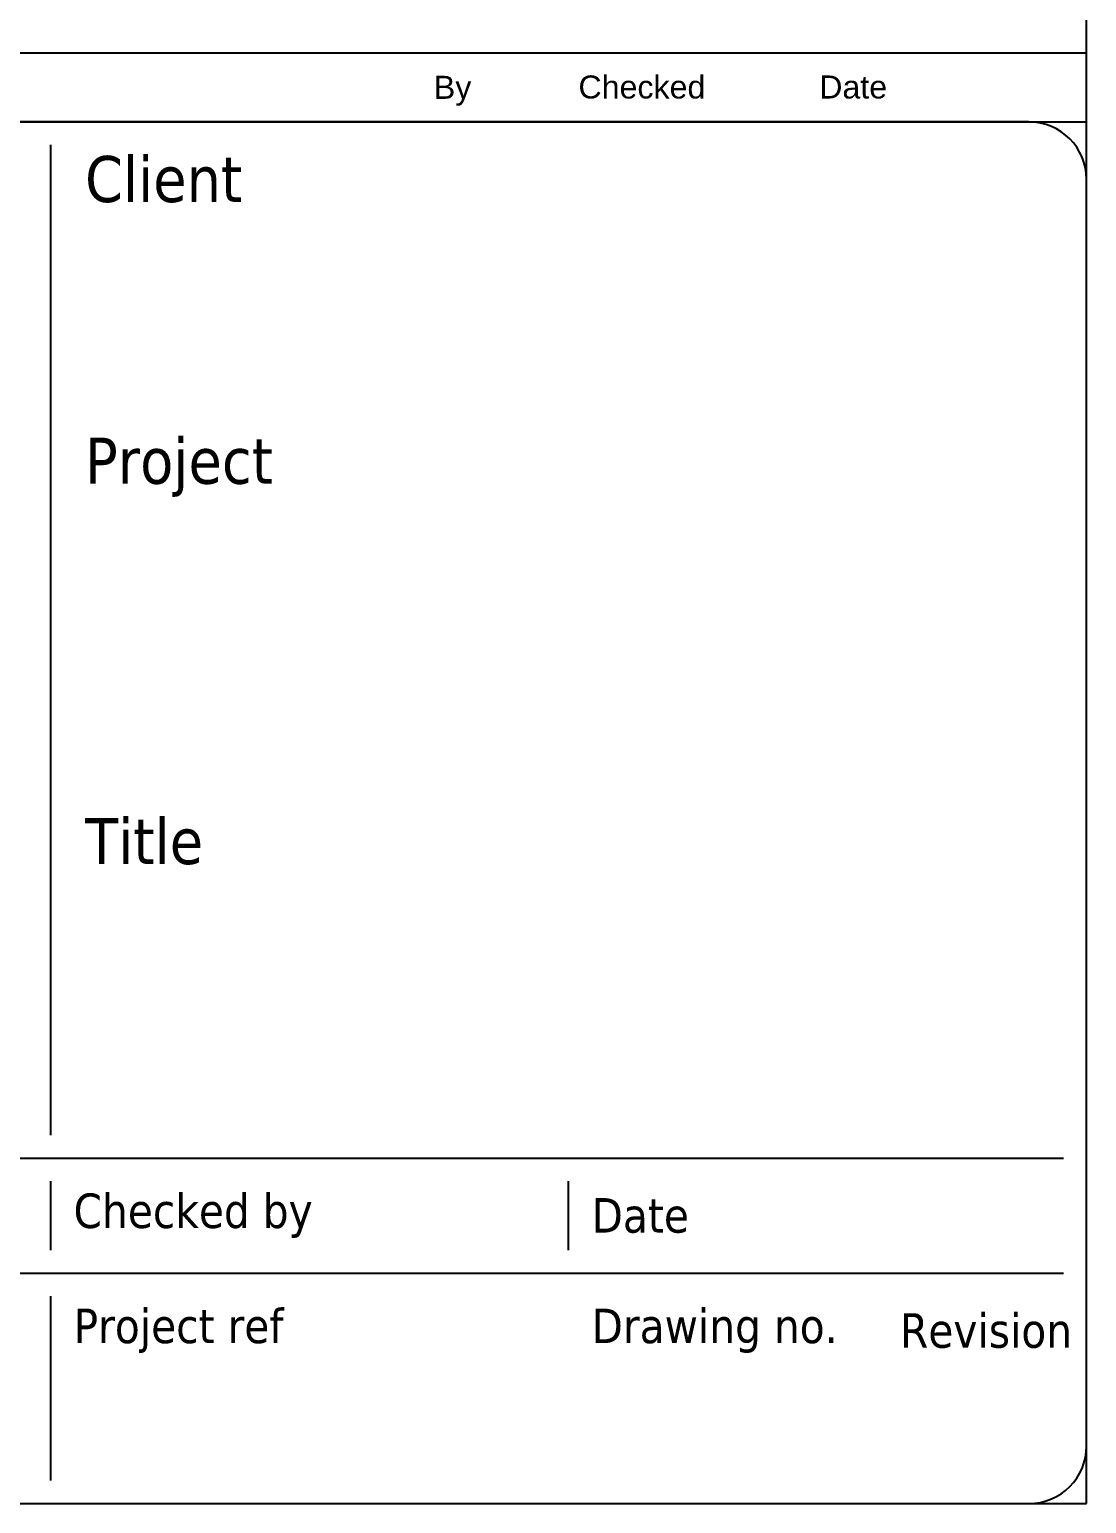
# Paper-space layout 'A0mask' of a CAD drawing. Extents: x 0 to 1153, y 0 to 810.
# Drawn here: x 1061.2 to 1153, y 0 to 128 of the extents above; entities that cross this region are included whole.
import ezdxf
from ezdxf.enums import TextEntityAlignment as Align

# ---------------------------------------------------------------- set-up
doc = ezdxf.new("R2010")
doc.units = 0
doc.layers.get('0').update_dxf_attribs({"linetype": 'CONTINUOUS'})
doc.layers.get('Defpoints').update_dxf_attribs({"linetype": 'CONTINUOUS'})
doc.layers.add('JPP_Mask', color=7, linetype='CONTINUOUS')
doc.styles.add('JPP', font='arial.ttf')

# ---------------------------------------------------------------- blocks, each defined once
blk = doc.blocks.new('A0mask')
at = {"color": 154, "true_color": 0x004a91}
for p, q in [((1148, 120), (978, 120)), ((1063, 118), (1063, 32)), ((1153, 5), (1153, 115)), ((975, 30), (1151, 30)), ((1063, 28), (1063, 22)), ((1108, 22), (1108, 28)), ((975, 20), (1151, 20)), ((1063, 18), (1063, 2)), ((978, 0), (1148, 0))]:
    blk.add_line(p, q, dxfattribs=at)
for centre, start, end in [((1148, 115), 0, 90), ((1148, 5), 270, 0)]:
    blk.add_arc(centre, 5, start, end, dxfattribs=at)
at = {"layer": 'Defpoints'}
blk.add_lwpolyline([(0, 0), (1153, 0), (1153, 810), (0, 810)], close=True, dxfattribs=at)
blk.add_lwpolyline([(973, 0), (973, 120), (1153, 120)], dxfattribs=at)
at = {"color": 2, "style": 'JPP'}
for s, insert, char_height, attachment_point in [('{\\fTahoma|b0|i0|c0|p34;Client}', (1066, 115), 4, 4), ('{\\fTahoma|b0|i0|c0|p34;Project}', (1066, 90), 4, 4), ('{\\fTahoma|b0|i0|c0|p34;Title}', (1066, 57.5), 4, 4), ('{\\fTahoma|b0|i0|c0|p34;Checked by}', (1065, 25), 3, 4), ('{\\fTahoma|b0|i0|c0|p34;Date}', (1110, 25), 3, 4), ('{\\fTahoma|b0|i0|c0|p34;Project ref}', (1065, 15), 3, 4), ('{\\fTahoma|b0|i0|c0|p34;Drawing no.}', (1110, 15), 3, 4), ('{\\fTahoma|b0|i0|c0|p34;Revision}', (1144.27, 15), 3, 5)]:
    blk.add_mtext(s, dxfattribs=dict(at, insert=insert, char_height=char_height, attachment_point=attachment_point))
at = {"color": 7, "style": 'JPP'}
for tag, p in [('Client', (1086, 115)), ('Project1', (1086, 90)), ('Project2', (1086, 82.5)), ('Project3', (1086, 75)), ('Title1', (1086, 57.5)), ('Title2', (1086, 50)), ('Title3', (1086, 42.5)), ('Status', (978, 7.5))]:
    blk.add_attdef(tag, text='', height=3.5, dxfattribs=at).set_placement(p, align=Align.MIDDLE_LEFT)
at = {"color": 2, "style": 'JPP'}
for tag, p in [('Scale', (1005.5, 25)), ('Drawn', (1050.5, 25)), ('Checked', (1095.5, 25)), ('Date', (1140.5, 25))]:
    blk.add_attdef(tag, text='', height=2, dxfattribs=at).set_placement(p, align=Align.MIDDLE_CENTER)
at = {"color": 6, "style": 'JPP'}
for tag, p in [('Ref', (1068, 7.5)), ('DrgNo.', (1110, 7.5))]:
    blk.add_attdef(tag, text='', height=4, dxfattribs=at).set_placement(p, align=Align.MIDDLE_LEFT)
blk.add_attdef('Rev', text='', height=4, dxfattribs=at).set_placement((1144.27, 7.5), align=Align.MIDDLE_CENTER)
blk = doc.blocks.new('A0A1revisionblock')
at = {"layer": 'Defpoints'}
for p, q in [((0, 6), (180, 6)), ((0, 0), (180, 0))]:
    blk.add_line(p, q, dxfattribs=at)
at = {"color": 2, "style": 'JPP'}
for s, p in [('Rev', (1.78, 2.03)), ('By', (123.3, 2)), ('Checked', (135.86, 2.03)), ('Date', (156.78, 2.03))]:
    blk.add_text(s, height=2, dxfattribs=at).set_placement(p)
at = {"color": 2, "style": 'JPP', "flags": 8}
for tag, p in [('RevLetter', (7.53, 2)), ('RevNote_001', (12.74, 2)), ('RevBy', (127.53, 2)), ('RevChecked', (148.03, 2)), ('RevDate', (164.03, 2))]:
    blk.add_attdef(tag, p, '', height=2, dxfattribs=at)

psp = doc.layouts.new('A0mask')

# ---------------------------------------------------------------- block references
psp.add_blockref('A0A1revisionblock', (973, 120))
at = {"layer": 'JPP_Mask'}
psp.add_blockref('A0mask', (0, 0), dxfattribs=at)

doc.saveas('drawing.dxf')
